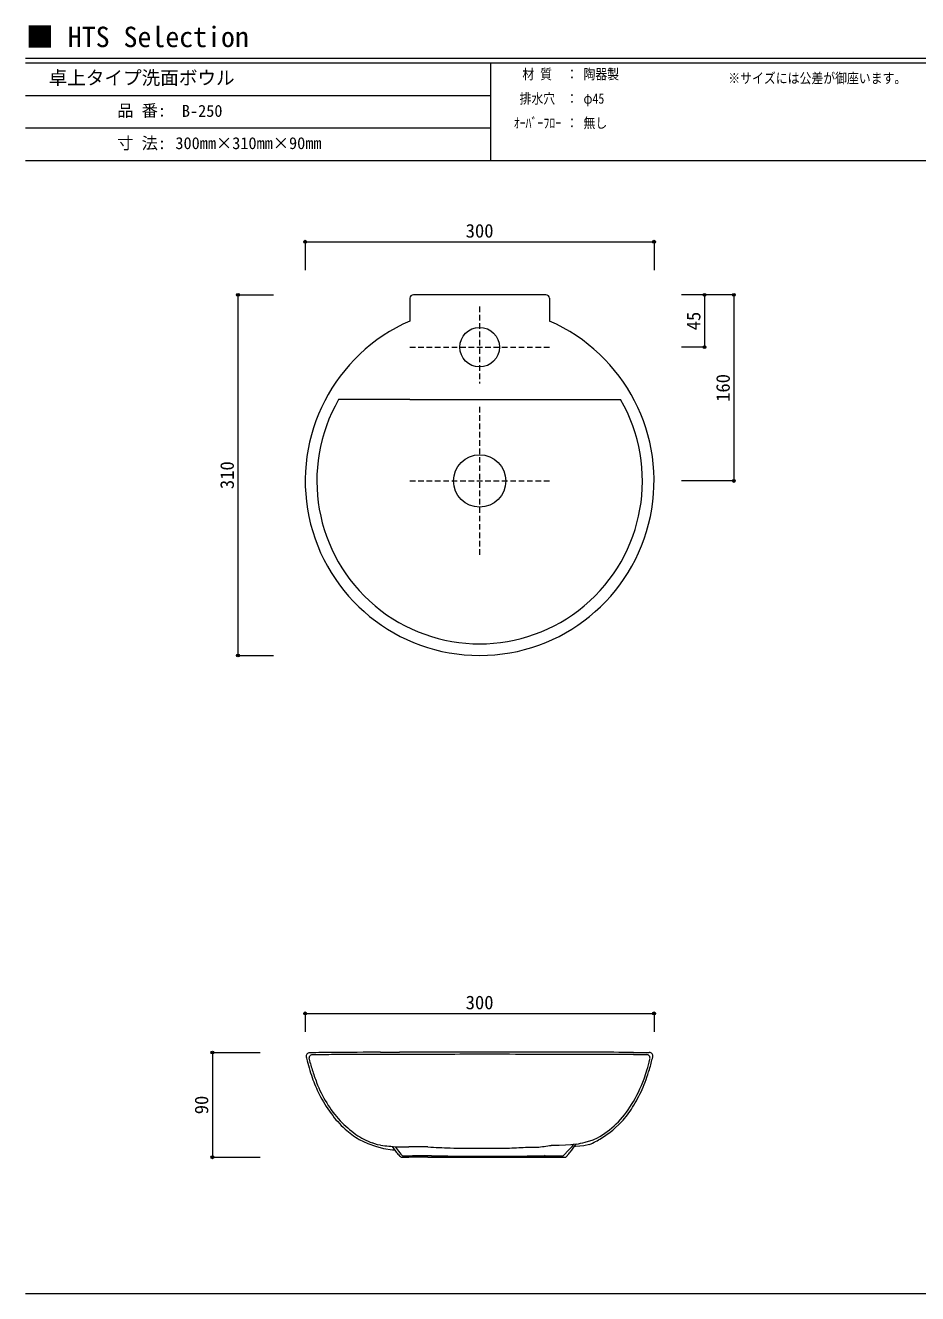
# Model space of a CAD drawing. Units: millimetres at full size, sheet at 1:4; details may follow other scales. Extents: x -802 to 810, y -550 to 540.
# Drawn here: x -802 to -34, y -550 to 540 of the extents above; entities that cross this region are included whole.
import ezdxf
from ezdxf.enums import TextEntityAlignment as Align

# ---------------------------------------------------------------- set-up
doc = ezdxf.new("R2010")
doc.units = ezdxf.units.MM
doc.header["$LTSCALE"] = 4
doc.header["$PDMODE"] = 32
doc.header["$PDSIZE"] = 2.4
doc.linetypes.add('DASHED1', pattern=[1.8, 1.2, -0.6])
doc.layers.add('F-0', color=7, linetype='Continuous', lineweight=15)
doc.styles.add('ＭＳ ゴシック', font='')
doc.styles.get('ＭＳ ゴシック').set_extended_font_data('MS Gothic')

msp = doc.modelspace()

# ---------------------------------------------------------------- linework, layer by layer
at = {"layer": 'F-0'}
for p, q in [((801.627, 512.029), (-801.669, 512.029)), ((801.627, 508.029), (-801.669, 508.029)), ((-401.669, 508.029), (-401.669, 424.029)), ((-401.669, 480.029), (-801.669, 480.029)), ((-401.669, 452.029), (-801.669, 452.029)), ((801.627, 424.029), (-801.669, 424.029)), ((-470.976, 305.863), (-470.976, 286.34)), ((-353.976, 308.863), (-467.976, 308.863)), ((-350.976, 305.863), (-350.976, 286.34)), ((-470.976, 218.863), (-532.22, 218.863)), ((-496.361, -342.19), (-479.861, -342.19)), ((-479.858, -344.01), (-496.358, -344.01)), ((-312.392, -344), (-328.892, -344)), ((-312.39, -342.18), (-328.89, -342.18)), ((-278.593, -342.392), (-265.059, -342.392)), ((-278.593, -344.212), (-267.457, -344.212)), ((-288.864, -401.997), (-296.397, -409.084)), ((-501.934, -420.542), (-503.215, -419.999)), ((-496.095, -422.086), (-498.787, -421.66)), ((-481.888, -423.475), (-471.888, -423.475)), ((-455.388, -423.475), (-471.888, -423.475)), ((-371.227, -423.745), (-361.227, -423.745)), ((-477.765, -430.686), (-477.278, -431.081)), ((-455.388, -432.475), (-471.888, -432.475)), ((-452.286, -431.277), (-468.786, -431.277)), ((-455.388, -432.475), (-353.436, -432.475)), ((-452.286, -431.277), (-442.286, -431.277)), ((-368.679, -431.285), (-358.679, -431.285)), ((-354.62, -430.556), (-355.359, -431.406)), ((-353.436, -432.475), (-336.936, -432.475)), ((-335.733, -431.134), (-336.936, -432.475)), ((-801.669, -549.651), (801.627, -549.651))]:
    msp.add_line(p, q, dxfattribs=at)
at = {"layer": 'F-0', "color": 4, "lineweight": 9}
for p, q in [((-560.976, 354.514), (-260.976, 354.514)), ((-560.976, 354.514), (-560.976, 329.963)), ((-260.976, 354.514), (-260.976, 329.963)), ((-618.826, 308.863), (-618.826, -1.137)), ((-618.826, 308.863), (-588.137, 308.863)), ((-217.598, 308.863), (-237.331, 308.863)), ((-192.339, 308.863), (-237.331, 308.863)), ((-217.598, 308.863), (-217.598, 263.863)), ((-192.339, 308.863), (-192.339, 148.863)), ((-217.598, 263.863), (-237.331, 263.863)), ((-192.339, 148.863), (-237.331, 148.863)), ((-618.826, -1.137), (-588.137, -1.137)), ((-560.976, -308.752), (-260.976, -308.752)), ((-560.976, -308.752), (-560.976, -324.665)), ((-260.976, -308.752), (-260.976, -324.665)), ((-640.826, -342.475), (-640.826, -432.475)), ((-640.826, -342.475), (-599.781, -342.475)), ((-640.826, -432.475), (-599.781, -432.475))]:
    msp.add_line(p, q, dxfattribs=at)
at = {"layer": 'F-0', "linetype": 'DASHED1'}
for p, q in [((-410.976, 298.861), (-410.976, 232.536)), ((-470.976, 263.863), (-350.976, 263.863)), ((-410.976, 212.636), (-410.976, 85.117)), ((-470.976, 148.863), (-350.976, 148.863))]:
    msp.add_line(p, q, dxfattribs=at)
at = {"layer": 'F-0'}
for points in [[(-470.976, 218.863), (-350.976, 218.863), (-289.732, 218.863)], [(-514.573, -417.1), (-507.035, -420.642), (-500.61, -422.784), (-493.726, -424.772), (-485.924, -426.149), (-484.547, -426.149), (-484.13, -426.149)], [(-355.178, -431.135), (-339.171, -431.135), (-334.122, -425.707), (-332.745, -424.59)], [(-328.023, -421.292), (-330.448, -421.573), (-332.425, -421.84), (-337.14, -422.088), (-342.513, -422.355), (-349.389, -422.209)], [(-316.415, -421.45), (-321.437, -422.577), (-324.713, -422.931), (-328.608, -423.197), (-329.512, -423.313)], [(-320.212, -419.502), (-313.38, -417.546), (-309.745, -415.735)], [(-478.977, -431.83), (-478.141, -432.475), (-471.888, -432.475)]]:
    msp.add_lwpolyline(points, dxfattribs=at)
for centre, radius in [((-410.976, 263.863), 17), ((-410.976, 148.863), 22.5)]:
    msp.add_circle(centre, radius, dxfattribs=at)
for centre, radius, start, end in [((-467.976, 305.863), 3, 90, 180), ((-353.976, 305.863), 3, 0, 90), ((-410.976, 148.863), 150, 113.57818, 66.42182), ((-410.976, 148.863), 140, 150, 30), ((-557.22, -345.588), 3, 90.56091, 193.39716), ((-348.262, -295.818), 217.803, 193.39716, 193.67883), ((-389.122, -305.762), 175.75, 193.67892, 199.31752), ((-395.093, -306.102), 167.892, 194.04268, 197.73496), ((-554.732, -347.383), 3, 90.55326, 194.62078), ((-376.119, -18843.973), 18502.271, 90.49504, 90.56091), ((-376.119, -18843.973), 18500.451, 90.49504, 90.55326), ((-487.898, -5906.545), 5564.361, 90.08714, 90.49508), ((-487.898, -5906.545), 5562.541, 90.08714, 90.49508), ((-410.84, -45733.468), 45391.33, 90.00003, 90.08712), ((-410.84, -45733.468), 45389.51, 90.00003, 90.08712), ((-410.827, -80085.038), 79742.9, 89.94113, 90.00003), ((-410.827, -80085.038), 79741.08, 89.94113, 90.00003), ((-315.699, -3561.063), 3217.064, 89.3395, 89.94111), ((-315.699, -3561.063), 3218.884, 89.3395, 89.94111), ((-267.457, -347.212), 3, 346.58487, 90), ((-462.866, -300.599), 203.891, 343.78176, 346.49379), ((-265.059, -345.392), 3, 347.48903, 90), ((-421.142, -310.758), 162.879, 343.52471, 347.48903), ((-459.467, -301.416), 200.395, 346.4938, 346.58487), ((-351.615, -292.197), 213.54, 197.73493, 200.83238), ((-398.938, -317.325), 139.724, 336.00081, 343.52471), ((-367.1, -328.455), 104.156, 339.37374, 343.78176), ((-440.238, -323.68), 121.585, 199.3176, 206.6817), ((-452.815, -330.705), 105.26, 200.83234, 211.5432), ((-394.272, -318.227), 133.19, 328.8655, 339.37374), ((-445.276, -326.212), 115.947, 206.68174, 216.29262), ((-384.876, -323.585), 124.331, 328.04464, 336.00074), ((-460.404, -335.364), 96.355, 211.54317, 222.95233), ((-351.805, -343.88), 83.575, 314.20162, 328.86557), ((-356.495, -341.288), 90.882, 318.08754, 328.04455), ((-467.239, -342.341), 88.697, 216.29263, 227.93084), ((-468.695, -343.082), 85.028, 222.95229, 235.05885), ((-475.76, -351.781), 75.98, 227.9309, 239.28046), ((-484.538, -365.758), 57.367, 235.05891, 250.99942), ((-345.111, -350.763), 73.975, 298.56089, 314.20169), ((-359.831, -329.094), 102.09, 301.65834, 308.41522), ((-557.963, -583.256), 172.091, 69.88773, 70.99949), ((-461.106, -137.489), 286.74, 262.99111, 265.84384), ((-380.484, -349.313), 129.021, 214.89319, 217.18582), ((359.641, 222.521), 1062.229, 217.44671, 217.54849), ((-292.864, -279.041), 239.231, 217.54849, 219.04298), ((-426.407, -24.647), 399.879, 265.84384, 268.58474), ((-409.65, 653.59), 1078.323, 268.58471, 269.90548), ((-409.364, 825.741), 1250.475, 269.90541, 271.02015), ((-391.413, -182.37), 242.204, 271.0201, 274.70276), ((-372.829, -286.715), 137.506, 274.70276, 279.81476), ((-840.169, -45.767), 635.069, 322.99552, 323.74967), ((-461.879, -314.835), 169.475, 319.63774, 320.97502), ((-361.214, -258.475), 166.166, 281.52204, 284.28574), ((-356.876, -333.887), 96.459, 294.80047, 301.65833), ((-456.181, -406.741), 34.005, 217.18587, 224.12044), ((-471.05, -421.161), 13.292, 224.12053, 233.39097), ((-472.025, -424.346), 8.552, 219.04301, 227.84389), ((-436.676, 1143.832), 1575.437, 268.52321, 268.83214), ((-419.239, 699.217), 1130.729, 268.83211, 269.60766), ((-407.088, 2473.768), 2905.322, 269.60768, 269.99317), ((-406.645, 6186.111), 6617.665, 269.99316, 270.22028), ((-382.964, 26.725), 458.233, 270.22022, 271.78644), ((-363.373, -280.76), 150.598, 271.78639, 273.11935), ((-337.349, -428.901), 2.757, 305.89031, 317.29398), ((-361.983, -406.165), 36.279, 317.29393, 322.99552)]:
    msp.add_arc(centre, radius, start, end, dxfattribs=at)
at = {"layer": 'F-0', "color": 6}
for p in [(-560.976, 354.514), (-260.976, 354.514), (-618.826, 308.863), (-217.598, 308.863), (-192.339, 308.863), (-217.598, 263.863), (-192.339, 148.863), (-618.826, -1.137), (-560.976, -308.752), (-260.976, -308.752), (-640.826, -342.475), (-640.826, -432.475)]:
    msp.add_point(p, dxfattribs=at)

# ---------------------------------------------------------------- texts
at = {"layer": 'F-0', "style": 'ＭＳ ゴシック'}
for s, height, p in [('■ HTS Selection', 17.6, (-801.093, 516.467)), ('卓上タイプ洗面ボウル', 11.73, (-781.669, 486.029)), ('品 番:', 10.26, (-722.669, 459.029)), ('B-250', 10.26, (-667.052, 458.771)), ('寸 法:', 10.26, (-722.669, 431.029)), ('300mm×310mm×90mm', 10.26, (-672.619, 431.029)), ('300', 11.73, (-422.976, 354.514)), ('300', 11.73, (-422.976, -308.752))]:
    msp.add_text(s, height=height, dxfattribs=at).set_placement(p, align=Align.BOTTOM_LEFT)
at = {"layer": 'F-0', "style": 'ＭＳ ゴシック', "width": 0.85}
for s, p in [('材 質', (-374.169, 491.529)), ('：', (-336.669, 491.529)), ('陶器製', (-321.669, 491.529)), ('※サイズには公差が御座います。', (-197.087, 488.029)), ('排水穴', (-376.669, 470.529)), ('：', (-336.669, 470.529)), ('φ45', (-321.669, 470.529)), ('ｵｰﾊﾞｰﾌﾛｰ', (-381.669, 449.529)), ('：', (-336.669, 449.529)), ('無し', (-321.669, 449.529))]:
    msp.add_text(s, height=8.798, dxfattribs=at).set_placement(p, align=Align.BOTTOM_LEFT)
at = {"layer": 'F-0', "style": 'ＭＳ ゴシック'}
for s, p in [('45', (-217.598, 278.363)), ('160', (-192.339, 216.863)), ('310', (-618.826, 141.863)), ('90', (-640.826, -395.475))]:
    msp.add_text(s, height=11.73, rotation=90, dxfattribs=at).set_placement(p, align=Align.BOTTOM_LEFT)

doc.saveas('drawing.dxf')
